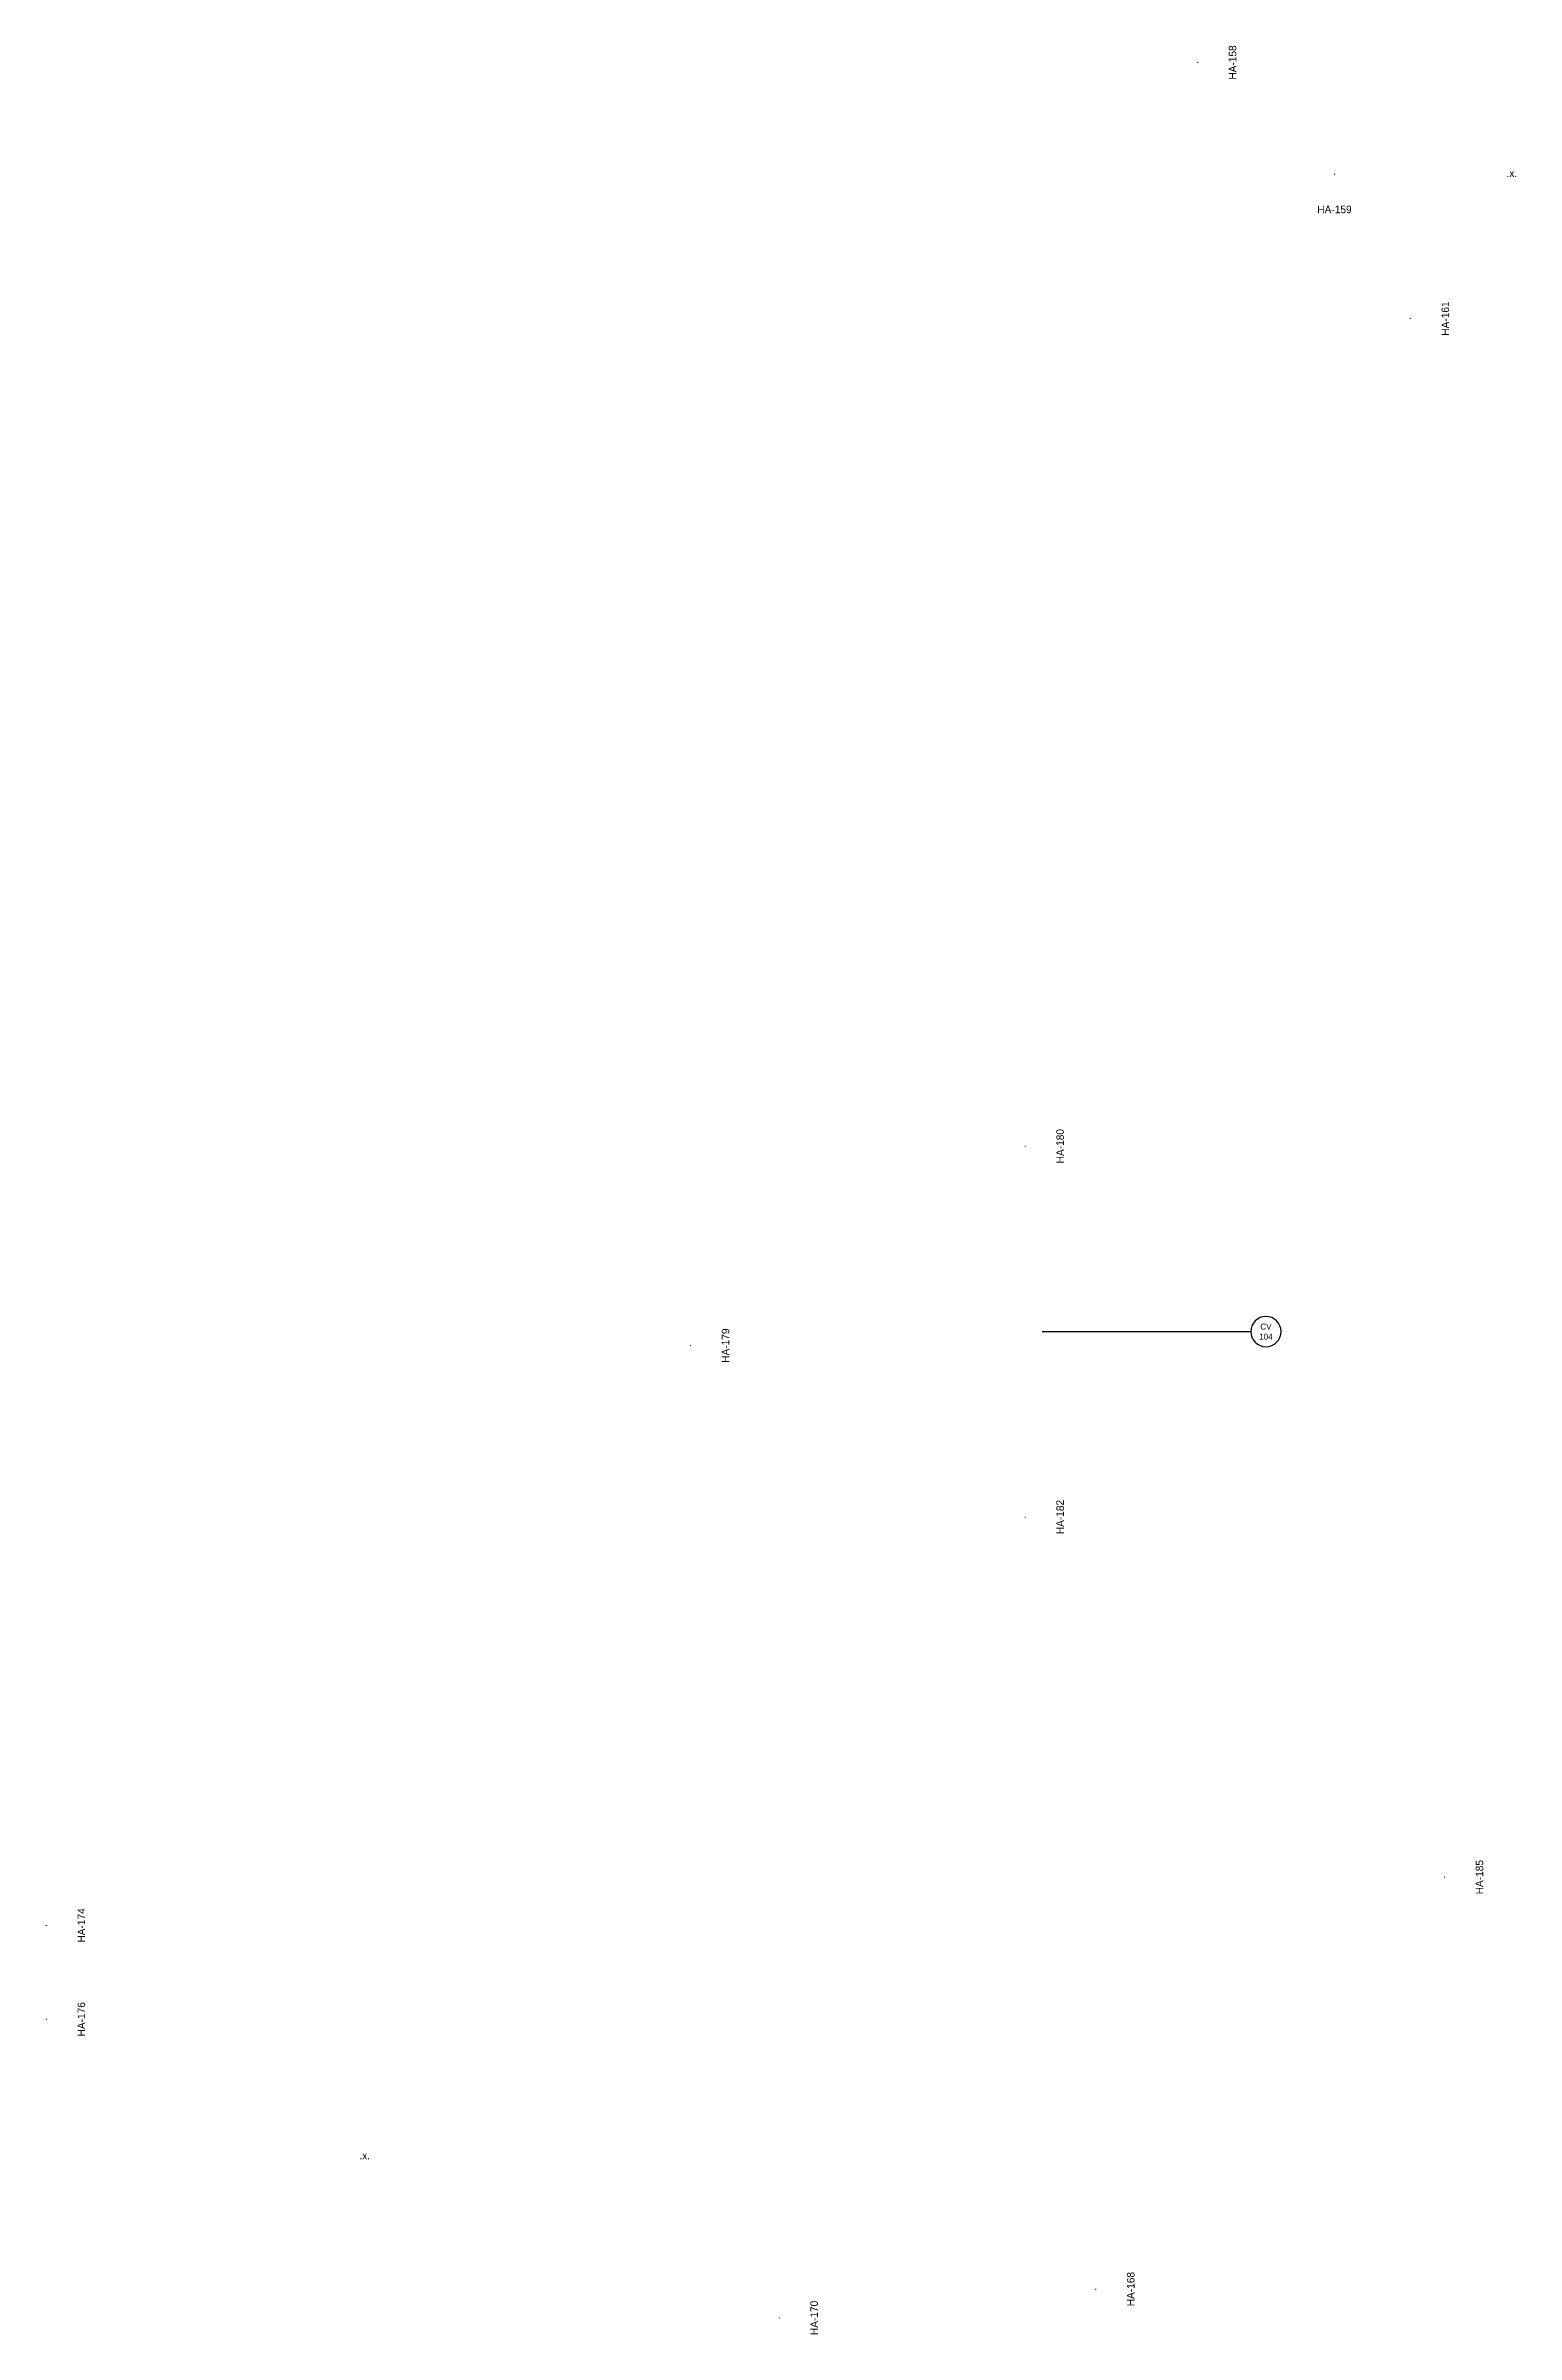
# Model space of a CAD drawing. Header units: millimetres. Extents: x -1662 to 3180, y -1452 to 1085.
# Drawn here: x 782 to 1267, y -1138 to -381 of the extents above; entities that cross this region are included whole.
import ezdxf
from ezdxf.enums import TextEntityAlignment as Align

# ---------------------------------------------------------------- set-up
doc = ezdxf.new("R2010")
doc.units = ezdxf.units.MM
doc.layers.add('Instrument', color=2, linetype='Continuous')
doc.layers.add('Text', color=7, linetype='Continuous')
doc.dimstyles.new('ISO-25', dxfattribs={"dimtxt": 2.5, "dimasz": 2.5, "dimexe": 1.25, "dimexo": 0.625, "dimtad": 1, "dimtxsty": 'Standard', "dimcen": 2.5, "dimadec": 0, "dimazin": 0, "dimtfac": 1, "dimtmove": 0, "dimatfit": 3, "dimfxl": 1, "dimarcsym": 0})

# ---------------------------------------------------------------- blocks, each defined once
blk = doc.blocks.new('Valve Label_block')
at = {"color": 0, "linetype": 'ByBlock', "lineweight": -2}
blk.add_attdef('#(TargetObject.Size)', text='', height=0.1, dxfattribs=at).set_placement((0, 0.1875), align=Align.BOTTOM_CENTER)
blk.add_attdef('#(TargetObject.Tag)', text='', height=0.1, dxfattribs=at).set_placement((0, -0.1875), align=Align.TOP_CENTER)
blk = doc.blocks.new('AdjacentPipeReducerStyle_block')
at = {"color": 0, "linetype": 'ByBlock', "lineweight": -2}
blk.add_attdef('#(PipeLines.Size)x#(PipeLines.Size)', text='', height=0.1, dxfattribs=at).set_placement((0, 0), align=Align.MIDDLE_CENTER)
blk = doc.blocks.new('*U102')
at = {"color": 0, "linetype": 'ByBlock', "lineweight": -2}
for start, end in [(0, 180), (180, 0)]:
    blk.add_arc((0, 0), 0.25, start, end, dxfattribs=at)
blk.add_wipeout([(-0.177, 0.149), (0.181, 0.151), (0.181, 0.024), (-0.177, 0.024)], dxfattribs=at)
blk.add_wipeout([(-0.177, -0.024), (0.181, -0.024), (0.181, -0.155), (-0.177, -0.155)], dxfattribs=at)
for tag, p in [('#(TargetObject.Type)', (0, 0.083)), ('#(TargetObject.LoopNumber)', (0, -0.083))]:
    blk.add_attdef(tag, text='', height=0.1, dxfattribs=at).set_placement(p, align=Align.MIDDLE_CENTER)

msp = doc.modelspace()

# ---------------------------------------------------------------- block references
at = {"xscale": 25, "yscale": 25, "zscale": 25}
for p in [(1266.03, -423.58), (886.93, -1078.74)]:
    msp.add_blockref('AdjacentPipeReducerStyle_block', p, dxfattribs=at).add_auto_attribs({'#(PipeLines.Size)x#(PipeLines.Size)': '.x.'})
at = {"layer": 'Instrument', "linetype": 'ByBlock', "xscale": 20, "yscale": 20, "zscale": 20}
msp.add_blockref('*U102', (1184.77, -806.41), dxfattribs=at).add_auto_attribs({'#(TargetObject.Type)': 'CV', '#(TargetObject.LoopNumber)': '104'})
at = {"layer": 'Text', "xscale": 25, "yscale": 25, "zscale": 25, "rotation": 90}
for p, values in [((1167.82, -386.95), {'#(TargetObject.Size)': '.', '#(TargetObject.Tag)': 'HA-158'}), ((1238.11, -471.58), {'#(TargetObject.Size)': '.', '#(TargetObject.Tag)': 'HA-161'}), ((1110.81, -745.13), {'#(TargetObject.Size)': '.', '#(TargetObject.Tag)': 'HA-180'}), ((1000.22, -811.04), {'#(TargetObject.Size)': '.', '#(TargetObject.Tag)': 'HA-179'}), ((1110.81, -867.7), {'#(TargetObject.Size)': '.', '#(TargetObject.Tag)': 'HA-182'}), ((1249.4, -986.73), {'#(TargetObject.Size)': '.', '#(TargetObject.Tag)': 'HA-185'}), ((787.36, -1002.68), {'#(TargetObject.Size)': '.', '#(TargetObject.Tag)': 'HA-174'}), ((787.36, -1033.69), {'#(TargetObject.Size)': '.', '#(TargetObject.Tag)': 'HA-176'}), ((1134.15, -1122.89), {'#(TargetObject.Size)': '.', '#(TargetObject.Tag)': 'HA-168'}), ((1029.52, -1132.4), {'#(TargetObject.Size)': '.', '#(TargetObject.Tag)': 'HA-170'})]:
    msp.add_blockref('Valve Label_block', p, dxfattribs=at).add_auto_attribs(values)
at = {"layer": 'Text', "xscale": 25, "yscale": 25, "zscale": 25}
msp.add_blockref('Valve Label_block', (1207.42, -429.58), dxfattribs=at).add_auto_attribs({'#(TargetObject.Size)': '.', '#(TargetObject.Tag)': 'HA-159'})

# ---------------------------------------------------------------- next in the draw order: leaders
at = {"layer": 'Instrument', "linetype": 'ByBlock', "has_arrowhead": 0}
msp.add_leader([(1110.81, -806.41), (1179.77, -806.41)], dimstyle='ISO-25', dxfattribs=at)

doc.saveas('drawing.dxf')
